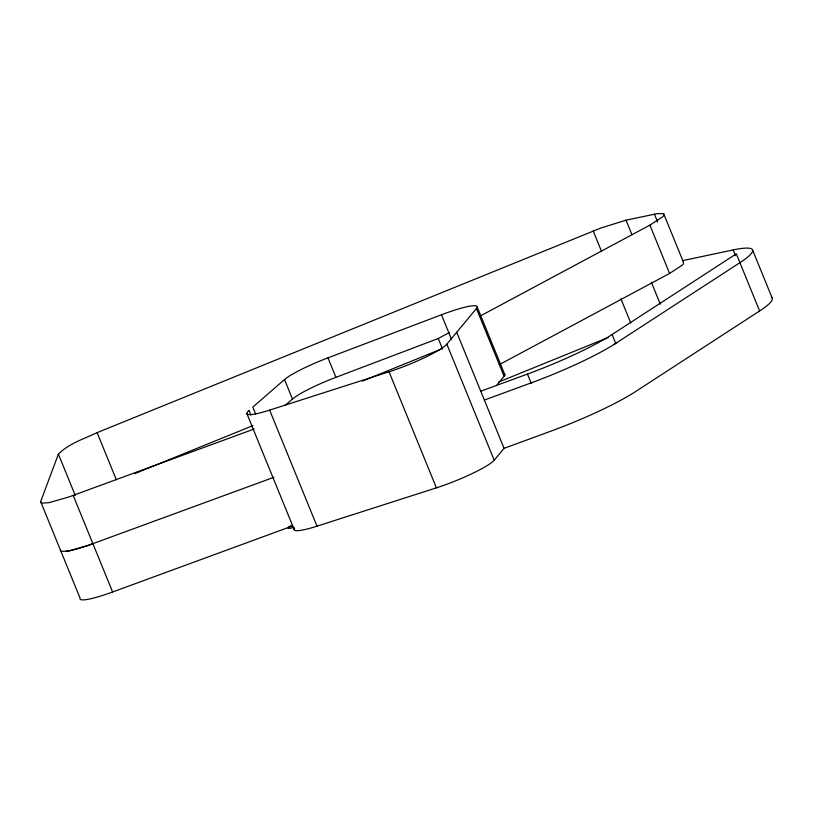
<?xml version="1.0" encoding="UTF-8"?>
<svg xmlns="http://www.w3.org/2000/svg" width="813" height="813" viewBox="0 0 813 813"><rect width="100%" height="100%" fill="white"/><g stroke="black" fill="none" stroke-linecap="round" stroke-linejoin="round"><path stroke-width="1.22" d="M292.091 526.123L112.611 591.986A43.872 6.026 -22.2 0 1 80.06 598.144L40.65 501.58L58.404 454.132C68.81 443.512 83.952 438.929 97.123 432.638L600.837 228.026L626.03 220.181L657.493 213.595L663.652 213.677L683.357 261.959L683.459 263.859L682.483 265.018L669.607 273.422L499.202 364.691M771.435 297.284A87.743 12.063 -22.2 0 1 759.616 310.962L636.04 391.256A87.804 12.063 -22.2 0 1 551.925 430.778L504.07 448.339L493.969 460.483A43.872 6.026 -22.2 0 1 436.408 487.851L316.989 526.174L269.631 410.108L389.041 371.795A43.872 6.026 -22.2 0 0 446.611 344.417L476.438 308.534L504.101 376.307L497.21 384.6M476.438 308.534A43.872 6.026 -22.2 0 0 442.404 314.418L327.974 357.842A43.872 6.026 -22.2 0 0 284.52 379.549L252.813 407.1L255.617 413.98M285.393 405.189L292.477 399.041A43.872 6.026 -22.2 0 1 335.932 377.334L438.248 338.503L449.589 332.426M480.747 391.205L527.454 374.071A87.743 12.063 -22.2 0 0 610.715 335.423L736.304 253.829L759.616 310.962M614.323 344.275L739.911 262.68A87.743 12.063 -22.2 0 0 733.926 249.774L682.229 260.729M480.534 315.851L649.902 225.14L662.778 216.736L663.764 215.577L663.652 213.677M134.755 473.633L138.078 472.282M138.525 472.099L252.914 425.616M362.425 381.104L442.231 348.665M498.511 382.08L608.256 337.476M40.65 501.58L41.626 503.135L48.902 502.688L68.577 497.068L254.205 429M60.355 549.862L61.331 551.417L68.607 550.97L88.282 545.35L273.91 477.282M484.365 400.057L532.23 382.496M316.938 526.194L316.989 526.174A43.872 6.026 -22.2 0 1 294.641 528.298M752.523 249.845L772.218 298.127M733.184 249.926L735.531 255.678M654.424 214.165L657.605 221.969M649.902 225.14L669.607 273.422M626.03 220.181L631.935 234.672M651.365 282.263L660.278 304.103M593.226 231.004L601.518 251.308M620.908 298.828L630.756 322.964M612.118 334.519L615.726 343.371M527.454 374.071L531.062 382.923M477.211 307.06L504.873 374.834M456.703 332.283L504.07 448.339M441.479 314.763L451.489 339.306M446.845 344.153L494.202 460.209M438.248 338.503L442.465 348.848M389.041 371.795L436.408 487.851M327.974 357.842L335.932 377.334M284.52 379.549L292.477 399.041M250.871 414.996L249.002 410.413A43.872 6.026 -22.2 0 0 269.57 410.128M246.857 413.573L294.215 529.629M97.123 432.638L116.35 479.751M58.404 454.132L75.253 495.422M73.2 495.422L112.611 591.986M294.052 527.291A13.16 1.809 -22.2 0 1 288.554 527.2M288.849 526.946A13.16 1.809 -22.2 0 1 289.611 526.397M290.597 525.777A13.16 1.809 -22.2 0 1 291.156 525.442M92.906 543.704A43.872 6.026 -22.2 0 1 65.883 551.417M504.334 373.878A43.872 6.026 -22.2 0 1 504.101 376.307M616.335 342.974A87.804 12.063 -22.2 0 1 531.021 382.943"/></g></svg>
